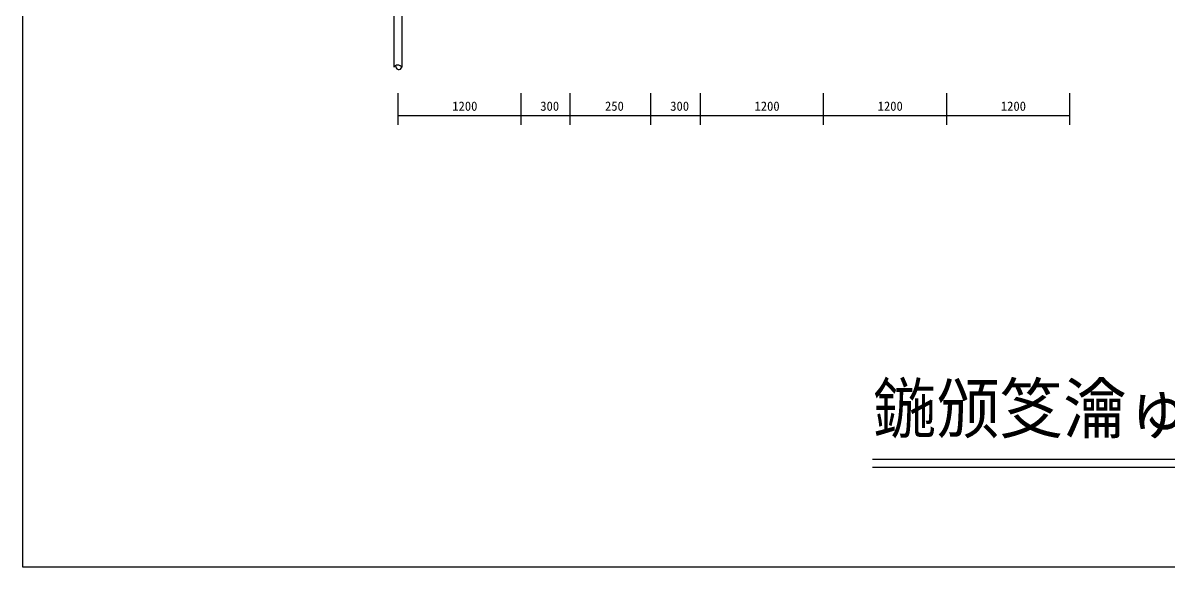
# Model space of a CAD drawing. Header units: metres. Extents: x 0 to 440, y 0 to 311.
# Drawn here: x 0 to 223.1, y 0 to 106 of the extents above; entities that cross this region are included whole.
import ezdxf

# ---------------------------------------------------------------- set-up
doc = ezdxf.new("R2010")
doc.units = ezdxf.units.M

msp = doc.modelspace()

# ---------------------------------------------------------------- linework, layer by layer
for p, q in [((0, 0), (0, 311)), ((72.25, 212.11), (72.25, 97.39)), ((73.85, 212.11), (73.85, 97.39)), ((73.05, 92.33), (73.05, 86.16)), ((97.05, 92.33), (97.05, 86.16)), ((97.05, 92.33), (97.05, 86.16)), ((106.55, 92.33), (106.55, 86.16)), ((106.55, 92.33), (106.55, 86.16)), ((122.3, 92.33), (122.3, 86.16)), ((122.3, 92.33), (122.3, 86.16)), ((131.94, 92.33), (131.94, 86.16)), ((131.94, 92.33), (131.94, 86.16)), ((155.94, 92.33), (155.94, 86.16)), ((155.94, 92.33), (155.94, 86.16)), ((179.94, 92.33), (179.94, 86.16)), ((179.94, 92.33), (179.94, 86.16)), ((203.94, 92.33), (203.94, 86.16)), ((73.05, 87.96), (97.05, 87.96)), ((97.05, 87.96), (106.55, 87.96)), ((106.55, 87.96), (122.3, 87.96)), ((122.3, 87.96), (131.94, 87.96)), ((131.94, 87.96), (155.94, 87.96)), ((155.94, 87.96), (179.94, 87.96)), ((179.94, 87.96), (203.94, 87.96)), ((165.56, 21.04), (288.87, 21.04)), ((165.56, 19.45), (289.06, 19.45)), ((440, 0), (0, 0))]:
    msp.add_line(p, q)
for centre, radius, start, end in [((73.05, 96.79), 1, 36.87, 143.13), ((73.25, 97.59), 0.63, 170.36, 341.57)]:
    msp.add_arc(centre, radius, start, end)

# ---------------------------------------------------------------- texts
for s, height, p in [('1200', 1.8, (83.66, 88.91)), ('300', 1.8, (100.81, 88.91)), ('250', 1.8, (113.42, 88.91)), ('300', 1.8, (126.13, 88.91)), ('1200', 1.8, (142.55, 88.91)), ('1200', 1.8, (166.55, 88.91)), ('1200', 1.8, (190.55, 88.91)), ('鍦颁笅瀹ゅ栧欐ā鏉挎嫾瑁呭姞鍥鸿﹀浘', 9.5, (165.64, 26.14))]:
    msp.add_text(s, height=height).set_placement(p)

doc.saveas('drawing.dxf')
